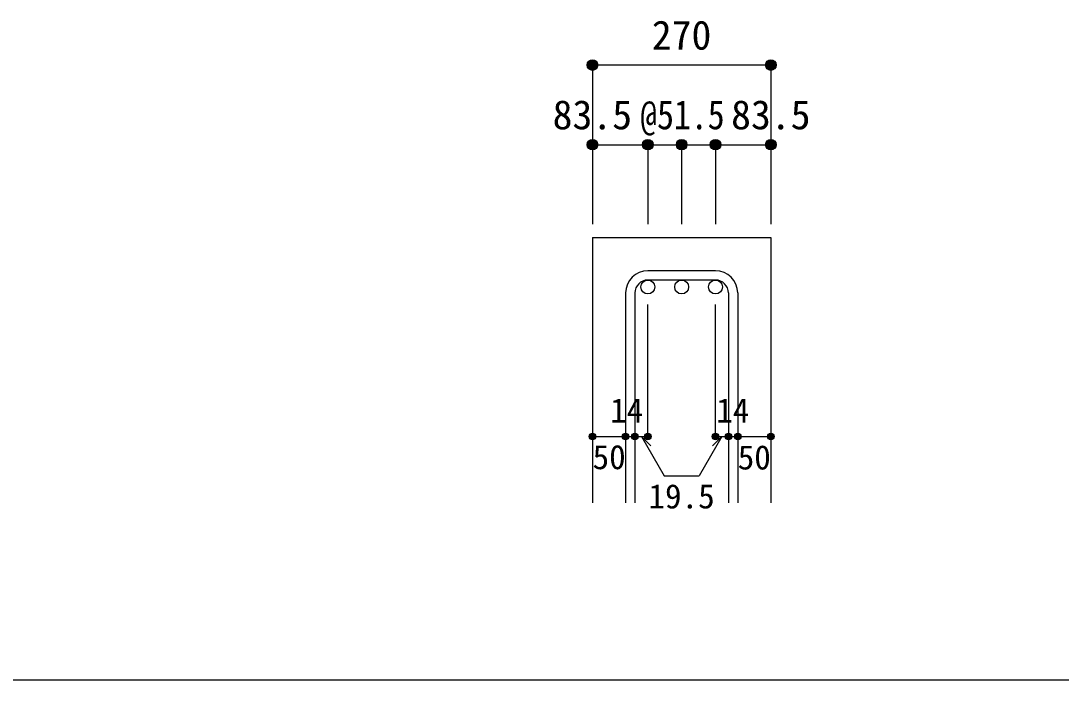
# Model space of a CAD drawing. Units: millimetres at full size, sheet at 1:20; details may follow other scales. Extents: x -3982 to 3969, y -2797 to 2801.
# Drawn here: x -628 to 940, y 2 to 996 of the extents above; entities that cross this region are included whole.
import ezdxf
from ezdxf.enums import TextEntityAlignment as Align

# ---------------------------------------------------------------- set-up
doc = ezdxf.new("R2010")
doc.units = ezdxf.units.MM
doc.header["$LTSCALE"] = 20
doc.header["$PDMODE"] = 32
doc.header["$PDSIZE"] = 10
for name, color, linetype in [('6-1_躯体線', 2, 'Continuous'), ('6-5_梁主筋', 7, 'Continuous'), ('6-6_S.T.P.', 7, 'Continuous'), ('6-D_寸法', 4, 'Continuous'), ('F-0_枠', 6, 'Continuous')]:
    doc.layers.add(name, color=color, linetype=linetype)
doc.styles.add('ＭＳ ゴシック', font='')
doc.styles.get('ＭＳ ゴシック').set_extended_font_data('MS Gothic')

msp = doc.modelspace()

# ---------------------------------------------------------------- linework, layer by layer
at = {"layer": '6-1_躯体線'}
for p, q in [((233.79, 669.12), (233.79, 269.12)), ((233.79, 669.12), (502.79, 669.12)), ((502.79, 669.12), (502.79, 269.12))]:
    msp.add_line(p, q, dxfattribs=at)
at = {"layer": '6-5_梁主筋', "color": 3}
for centre in [(317.29, 594.62), (368.29, 594.62), (419.29, 594.62)]:
    msp.add_circle(centre, 10.5, dxfattribs=at)
at = {"layer": '6-6_S.T.P.'}
for p, q in [((419.29, 619.12), (317.29, 619.12)), ((419.29, 605.12), (317.29, 605.12)), ((283.79, 585.62), (283.79, 269.12)), ((297.79, 585.62), (297.79, 269.12)), ((438.79, 585.62), (438.79, 269.12)), ((452.79, 585.62), (452.79, 269.12))]:
    msp.add_line(p, q, dxfattribs=at)
for centre, radius, start, end in [((317.29, 585.62), 33.5, 90, 180), ((419.29, 585.62), 33.5, 0, 90), ((317.29, 585.62), 19.5, 90, 180), ((419.29, 585.62), 19.5, 0, 90)]:
    msp.add_arc(centre, radius, start, end, dxfattribs=at)
at = {"layer": '6-D_寸法'}
for p, q in [((502.79, 929.12), (233.79, 929.12)), ((233.79, 929.12), (233.79, 809.12)), ((502.79, 929.12), (502.79, 809.12)), ((233.79, 809.12), (317.29, 809.12)), ((233.79, 809.12), (233.79, 689.12)), ((317.29, 809.12), (317.29, 689.12)), ((317.29, 809.12), (368.29, 809.12)), ((368.29, 809.12), (368.29, 689.12)), ((368.29, 809.12), (419.29, 809.12)), ((419.29, 809.12), (419.29, 689.12)), ((419.29, 809.12), (502.79, 809.12)), ((502.79, 809.12), (502.79, 689.12)), ((317.29, 369.12), (317.29, 568.45)), ((419.29, 369.12), (419.29, 568.45)), ((233.79, 369.12), (283.79, 369.12)), ((283.79, 369.12), (317.29, 369.12)), ((307.54, 369.12), (321.68, 354.98)), ((307.54, 369.12), (341.76, 309.85)), ((429.04, 369.12), (394.82, 309.85)), ((429.04, 369.12), (414.9, 354.98)), ((419.29, 369.12), (502.79, 369.12)), ((438.79, 369.12), (452.79, 369.12)), ((341.76, 309.85), (394.82, 309.85))]:
    msp.add_line(p, q, dxfattribs=at)
msp.add_lwpolyline([(502.79, 929.12), (502.79, 809.12), (502.79, 689.12)], dxfattribs=at)
for centre, radius in [((233.79, 929.12), 8), ((233.79, 929.12), 7.2), ((233.79, 929.12), 6.4), ((233.79, 929.12), 5.6), ((233.79, 929.12), 4.8), ((233.79, 929.12), 4), ((233.79, 929.12), 3.2), ((233.79, 929.12), 2.4), ((233.79, 929.12), 1.6), ((233.79, 929.12), 0.8), ((502.79, 929.12), 8), ((502.79, 929.12), 7.2), ((502.79, 929.12), 6.4), ((502.79, 929.12), 5.6), ((502.79, 929.12), 4.8), ((502.79, 929.12), 4), ((502.79, 929.12), 3.2), ((502.79, 929.12), 2.4), ((502.79, 929.12), 1.6), ((502.79, 929.12), 0.8), ((233.79, 809.12), 8), ((233.79, 809.12), 7.2), ((233.79, 809.12), 6.4), ((317.29, 809.12), 8), ((317.29, 809.12), 7.2), ((317.29, 809.12), 6.4), ((368.29, 809.12), 8), ((368.29, 809.12), 7.2), ((368.29, 809.12), 6.4), ((419.29, 809.12), 8), ((419.29, 809.12), 7.2), ((419.29, 809.12), 6.4), ((502.79, 809.12), 8), ((502.79, 809.12), 7.2), ((502.79, 809.12), 6.4), ((233.79, 809.12), 5.6), ((233.79, 809.12), 4.8), ((233.79, 809.12), 4), ((233.79, 809.12), 3.2), ((233.79, 809.12), 2.4), ((233.79, 809.12), 1.6), ((233.79, 809.12), 0.8), ((317.29, 809.12), 5.6), ((317.29, 809.12), 4.8), ((317.29, 809.12), 4), ((317.29, 809.12), 3.2), ((317.29, 809.12), 2.4), ((317.29, 809.12), 1.6), ((317.29, 809.12), 0.8), ((368.29, 809.12), 5.6), ((368.29, 809.12), 4.8), ((368.29, 809.12), 4), ((368.29, 809.12), 3.2), ((368.29, 809.12), 2.4), ((368.29, 809.12), 1.6), ((368.29, 809.12), 0.8), ((419.29, 809.12), 5.6), ((419.29, 809.12), 4.8), ((419.29, 809.12), 4), ((419.29, 809.12), 3.2), ((419.29, 809.12), 2.4), ((419.29, 809.12), 1.6), ((419.29, 809.12), 0.8), ((502.79, 809.12), 5.6), ((502.79, 809.12), 4.8), ((502.79, 809.12), 4), ((502.79, 809.12), 3.2), ((502.79, 809.12), 2.4), ((502.79, 809.12), 1.6), ((502.79, 809.12), 0.8), ((233.79, 369.12), 4), ((233.79, 369.12), 3.6), ((233.79, 369.12), 3.2), ((233.79, 369.12), 2.8), ((233.79, 369.12), 2.4), ((233.79, 369.12), 2), ((233.79, 369.12), 1.6), ((233.79, 369.12), 1.2), ((233.79, 369.12), 0.8), ((233.79, 369.12), 0.4), ((283.79, 369.12), 4), ((283.79, 369.12), 3.6), ((283.79, 369.12), 3.2), ((283.79, 369.12), 2.8), ((283.79, 369.12), 2.4), ((283.79, 369.12), 2), ((283.79, 369.12), 1.6), ((283.79, 369.12), 1.2), ((283.79, 369.12), 0.8), ((283.79, 369.12), 0.4), ((297.79, 369.12), 4), ((297.79, 369.12), 3.6), ((297.79, 369.12), 3.2), ((297.79, 369.12), 2.8), ((297.79, 369.12), 2.4), ((297.79, 369.12), 2), ((297.79, 369.12), 1.6), ((297.79, 369.12), 1.2), ((297.79, 369.12), 0.8), ((297.79, 369.12), 0.4), ((317.29, 369.12), 4), ((317.29, 369.12), 3.6), ((317.29, 369.12), 3.2), ((317.29, 369.12), 2.8), ((317.29, 369.12), 2.4), ((317.29, 369.12), 2), ((317.29, 369.12), 1.6), ((317.29, 369.12), 1.2), ((317.29, 369.12), 0.8), ((317.29, 369.12), 0.4), ((419.29, 369.12), 4), ((419.29, 369.12), 3.6), ((419.29, 369.12), 3.2), ((419.29, 369.12), 2.8), ((419.29, 369.12), 2.4), ((419.29, 369.12), 2), ((419.29, 369.12), 1.6), ((419.29, 369.12), 1.2), ((419.29, 369.12), 0.8), ((419.29, 369.12), 0.4), ((438.79, 369.12), 4), ((438.79, 369.12), 3.6), ((438.79, 369.12), 3.2), ((438.79, 369.12), 2.8), ((438.79, 369.12), 2.4), ((438.79, 369.12), 2), ((438.79, 369.12), 1.6), ((438.79, 369.12), 1.2), ((438.79, 369.12), 0.8), ((438.79, 369.12), 0.4), ((452.79, 369.12), 4), ((452.79, 369.12), 3.6), ((452.79, 369.12), 3.2), ((452.79, 369.12), 2.8), ((452.79, 369.12), 2.4), ((452.79, 369.12), 2), ((452.79, 369.12), 1.6), ((452.79, 369.12), 1.2), ((452.79, 369.12), 0.8), ((452.79, 369.12), 0.4), ((502.79, 369.12), 4), ((502.79, 369.12), 3.6), ((502.79, 369.12), 3.2), ((502.79, 369.12), 2.8), ((502.79, 369.12), 2.4), ((502.79, 369.12), 2), ((502.79, 369.12), 1.6), ((502.79, 369.12), 1.2), ((502.79, 369.12), 0.8), ((502.79, 369.12), 0.4)]:
    msp.add_circle(centre, radius, dxfattribs=at)
at = {"layer": '6-D_寸法', "color": 7}
for p in [(233.79, 929.12), (502.79, 929.12), (233.79, 809.12), (317.29, 809.12), (368.29, 809.12), (419.29, 809.12), (502.79, 809.12), (233.79, 369.12), (283.79, 369.12), (297.79, 369.12), (317.29, 369.12), (419.29, 369.12), (438.79, 369.12), (452.79, 369.12), (502.79, 369.12)]:
    msp.add_point(p, dxfattribs=at)
at = {"layer": 'F-0_枠', "color": 2}
msp.add_line((2482.4, 1.97), (-3981.92, 1.97), dxfattribs=at)

# ---------------------------------------------------------------- texts
at = {"layer": '6-D_寸法', "style": 'ＭＳ ゴシック'}
for s, height, p in [('270', 43.99, (323.29, 939.12)), ('83.5', 43.99, (173.79, 819.12)), ('83.5', 43.99, (442.79, 819.12)), ('14', 36.66, (260.48, 379.2)), ('14', 36.66, (420.4, 379.12)), ('50', 36.66, (234.04, 309.03)), ('50', 36.66, (452.78, 308.57)), ('19.5', 36.66, (318.29, 249.85))]:
    msp.add_text(s, height=height, dxfattribs=at).set_placement(p, align=Align.BOTTOM_LEFT)
at = {"layer": '6-D_寸法', "style": 'ＭＳ ゴシック', "width": 0.85}
msp.add_text('@51.5', height=43.99, dxfattribs=at).set_placement((305.79, 819.12), align=Align.BOTTOM_LEFT)

doc.saveas('drawing.dxf')
